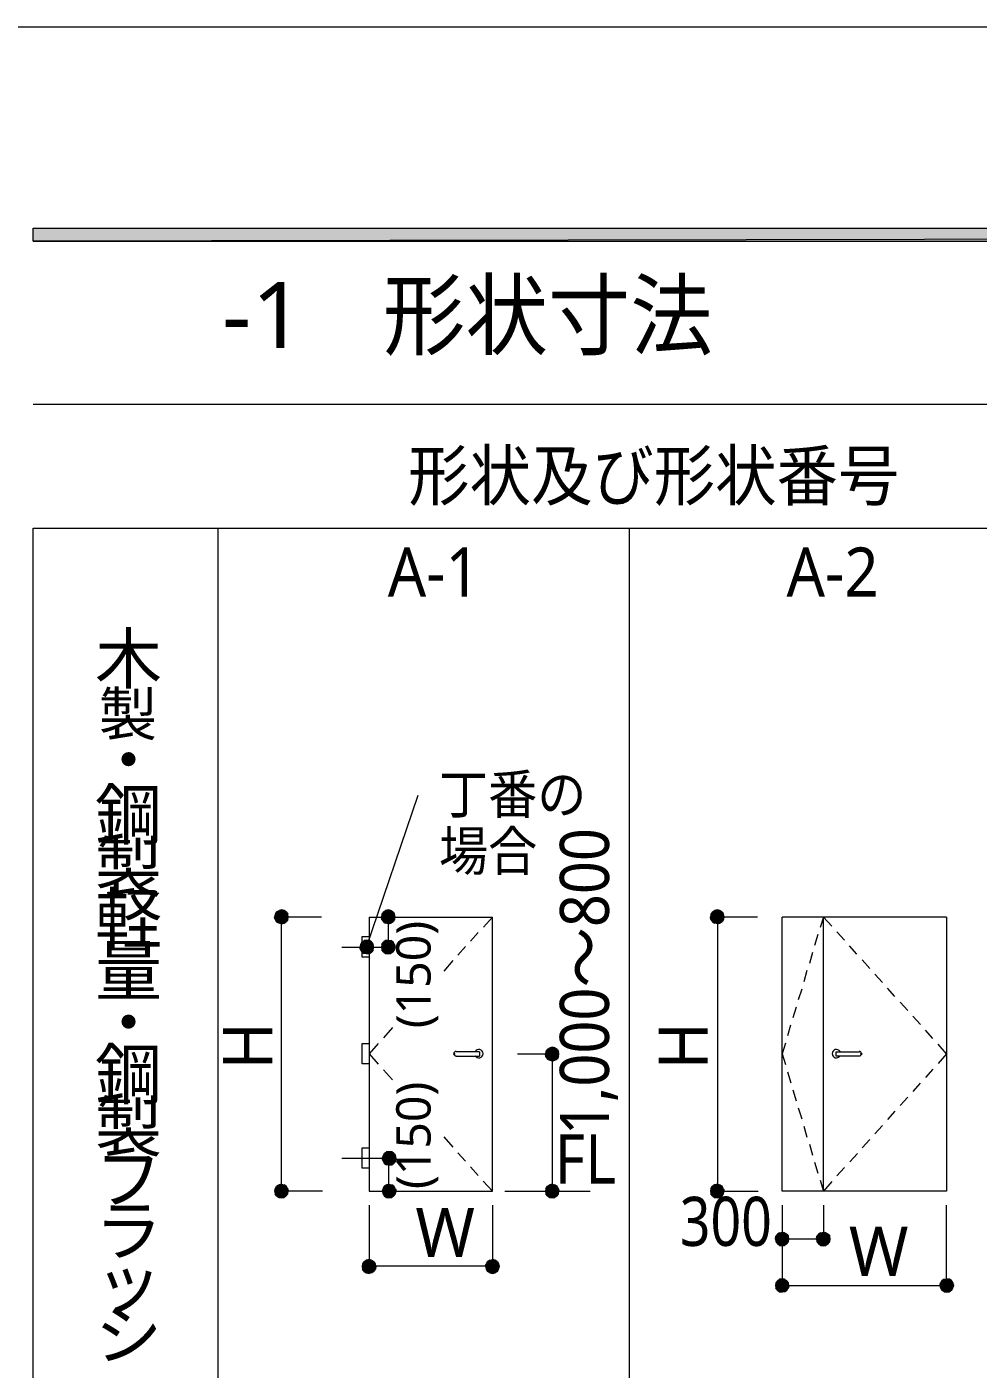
# Model space of a CAD drawing. Header units: millimetres. Extents: x 0 to 420, y 0 to 297.
# Drawn here: x 25.9 to 76.2, y 226 to 297 of the extents above; entities that cross this region are included whole.
import ezdxf
from ezdxf.enums import TextEntityAlignment as Align

# ---------------------------------------------------------------- set-up
doc = ezdxf.new("R2010")
doc.units = ezdxf.units.MM
doc.styles.add('kst32b', font='NotoSansJP-Variable.ttf')

msp = doc.modelspace()

# ---------------------------------------------------------------- hatches: boundary and pattern name
h = msp.add_hatch(color=7)
h.paths.add_polyline_path([(394.166, 285.623), (394.166, 286.321), (26.183, 285.623), (394.166, 285.623)])
h.paths.add_polyline_path([(394.166, 286.321), (26.183, 285.623), (26.183, 286.321), (394.166, 286.321)])
h = msp.add_hatch(color=7)
h.paths.add_polyline_path([(38.989, 250.021), (38.968, 249.872), (39.328, 249.872), (38.989, 250.021)])
h.paths.add_polyline_path([(38.968, 249.872), (39.328, 249.872), (38.989, 249.746), (38.968, 249.872)])
h.paths.add_polyline_path([(39.328, 249.872), (38.989, 249.746), (39.074, 249.618), (39.328, 249.872)])
h = msp.add_hatch(color=7)
h.paths.add_polyline_path([(39.328, 250.254), (39.201, 250.211), (39.328, 249.872), (39.328, 250.254)])
h.paths.add_polyline_path([(39.201, 250.211), (39.328, 249.872), (39.074, 250.148), (39.201, 250.211)])
h.paths.add_polyline_path([(39.328, 249.872), (39.074, 250.148), (38.989, 250.021), (39.328, 249.872)])
for points in [[(39.476, 250.211), (39.328, 250.254), (39.328, 249.872), (39.476, 250.211)], [(45.127, 250.211), (44.979, 250.254), (44.979, 249.872), (45.127, 250.211)], [(62.526, 250.211), (62.399, 250.254), (62.399, 249.872), (62.526, 250.211)], [(43.984, 248.624), (43.836, 248.645), (43.836, 248.285), (43.984, 248.624)], [(44.831, 247.946), (44.979, 247.925), (44.979, 248.285), (44.831, 247.946)], [(53.806, 242.951), (53.657, 242.993), (53.657, 242.633), (53.806, 242.951)], [(48.472, 242.676), (48.45, 242.655), (48.429, 242.633), (48.45, 242.612), (48.472, 242.591), (48.493, 242.612), (48.514, 242.633), (48.493, 242.655), (48.472, 242.676)], [(48.472, 242.676), (48.45, 242.655), (48.429, 242.633), (48.45, 242.612), (48.472, 242.591), (48.493, 242.612), (48.514, 242.633), (48.493, 242.655), (48.472, 242.676)], [(70.019, 242.676), (69.998, 242.655), (69.977, 242.633), (69.998, 242.612), (70.019, 242.591), (70.041, 242.612), (70.062, 242.633), (70.041, 242.655), (70.019, 242.676)], [(70.019, 242.676), (69.998, 242.655), (69.977, 242.633), (69.998, 242.612), (70.019, 242.591), (70.041, 242.612), (70.062, 242.633), (70.041, 242.655), (70.019, 242.676)], [(45.17, 237.448), (45.021, 237.469), (45.021, 237.109), (45.17, 237.448)], [(39.201, 235.035), (39.328, 235.013), (39.328, 235.373), (39.201, 235.035)], [(44.895, 235.035), (45.021, 235.013), (45.021, 235.373), (44.895, 235.035)], [(53.53, 235.035), (53.657, 235.013), (53.657, 235.373), (53.53, 235.035)], [(62.251, 235.035), (62.399, 235.013), (62.399, 235.373), (62.251, 235.035)], [(66.167, 232.706), (66.188, 232.833), (65.828, 232.833), (66.167, 232.706)], [(68.347, 232.706), (68.368, 232.833), (68.009, 232.833), (68.347, 232.706)], [(43.625, 231.521), (43.603, 231.394), (43.963, 231.394), (43.625, 231.521)], [(50.821, 231.246), (50.864, 231.394), (50.504, 231.394), (50.821, 231.246)], [(65.49, 230.526), (65.469, 230.378), (65.828, 230.378), (65.49, 230.526)], [(74.867, 230.251), (74.909, 230.378), (74.528, 230.378), (74.867, 230.251)]]:
    msp.add_hatch(color=7).paths.add_polyline_path(points)
h = msp.add_hatch(color=7)
h.paths.add_polyline_path([(39.687, 249.872), (39.666, 250.021), (39.328, 249.872), (39.687, 249.872)])
h.paths.add_polyline_path([(39.666, 250.021), (39.328, 249.872), (39.582, 250.148), (39.666, 250.021)])
h.paths.add_polyline_path([(39.328, 249.872), (39.582, 250.148), (39.476, 250.211), (39.328, 249.872)])
h = msp.add_hatch(color=7)
h.paths.add_polyline_path([(44.641, 250.021), (44.619, 249.872), (44.979, 249.872), (44.641, 250.021)])
h.paths.add_polyline_path([(44.619, 249.872), (44.979, 249.872), (44.641, 249.746), (44.619, 249.872)])
h.paths.add_polyline_path([(44.979, 249.872), (44.641, 249.746), (44.725, 249.618), (44.979, 249.872)])
h = msp.add_hatch(color=7)
h.paths.add_polyline_path([(44.979, 250.254), (44.831, 250.211), (44.979, 249.872), (44.979, 250.254)])
h.paths.add_polyline_path([(44.831, 250.211), (44.979, 249.872), (44.725, 250.148), (44.831, 250.211)])
h.paths.add_polyline_path([(44.979, 249.872), (44.725, 250.148), (44.641, 250.021), (44.979, 249.872)])
h = msp.add_hatch(color=7)
h.paths.add_polyline_path([(45.339, 249.872), (45.318, 250.021), (44.979, 249.872), (45.339, 249.872)])
h.paths.add_polyline_path([(45.318, 250.021), (44.979, 249.872), (45.233, 250.148), (45.318, 250.021)])
h.paths.add_polyline_path([(44.979, 249.872), (45.233, 250.148), (45.127, 250.211), (44.979, 249.872)])
h = msp.add_hatch(color=7)
h.paths.add_polyline_path([(62.061, 250.021), (62.04, 249.872), (62.399, 249.872), (62.061, 250.021)])
h.paths.add_polyline_path([(62.04, 249.872), (62.399, 249.872), (62.061, 249.746), (62.04, 249.872)])
h.paths.add_polyline_path([(62.399, 249.872), (62.061, 249.746), (62.145, 249.618), (62.399, 249.872)])
h = msp.add_hatch(color=7)
h.paths.add_polyline_path([(62.399, 250.254), (62.251, 250.211), (62.399, 249.872), (62.399, 250.254)])
h.paths.add_polyline_path([(62.251, 250.211), (62.399, 249.872), (62.145, 250.148), (62.251, 250.211)])
h.paths.add_polyline_path([(62.399, 249.872), (62.145, 250.148), (62.061, 250.021), (62.399, 249.872)])
h = msp.add_hatch(color=7)
h.paths.add_polyline_path([(62.759, 249.872), (62.717, 250.021), (62.399, 249.872), (62.759, 249.872)])
h.paths.add_polyline_path([(62.717, 250.021), (62.399, 249.872), (62.653, 250.148), (62.717, 250.021)])
h.paths.add_polyline_path([(62.399, 249.872), (62.653, 250.148), (62.526, 250.211), (62.399, 249.872)])
h = msp.add_hatch(color=7)
h.paths.add_polyline_path([(39.074, 249.618), (39.201, 249.555), (39.328, 249.872), (39.074, 249.618)])
h.paths.add_polyline_path([(39.201, 249.555), (39.328, 249.872), (39.328, 249.513), (39.201, 249.555)])
h.paths.add_polyline_path([(39.328, 249.872), (39.328, 249.513), (39.476, 249.555), (39.328, 249.872)])
h = msp.add_hatch(color=7)
h.paths.add_polyline_path([(39.476, 249.555), (39.582, 249.618), (39.328, 249.872), (39.476, 249.555)])
h.paths.add_polyline_path([(39.582, 249.618), (39.328, 249.872), (39.666, 249.746), (39.582, 249.618)])
h.paths.add_polyline_path([(39.328, 249.872), (39.666, 249.746), (39.687, 249.872), (39.328, 249.872)])
h = msp.add_hatch(color=7)
h.paths.add_polyline_path([(44.725, 249.618), (44.831, 249.555), (44.979, 249.872), (44.725, 249.618)])
h.paths.add_polyline_path([(44.831, 249.555), (44.979, 249.872), (44.979, 249.513), (44.831, 249.555)])
h.paths.add_polyline_path([(44.979, 249.872), (44.979, 249.513), (45.127, 249.555), (44.979, 249.872)])
h = msp.add_hatch(color=7)
h.paths.add_polyline_path([(45.127, 249.555), (45.233, 249.618), (44.979, 249.872), (45.127, 249.555)])
h.paths.add_polyline_path([(45.233, 249.618), (44.979, 249.872), (45.318, 249.746), (45.233, 249.618)])
h.paths.add_polyline_path([(44.979, 249.872), (45.318, 249.746), (45.339, 249.872), (44.979, 249.872)])
h = msp.add_hatch(color=7)
h.paths.add_polyline_path([(62.145, 249.618), (62.251, 249.555), (62.399, 249.872), (62.145, 249.618)])
h.paths.add_polyline_path([(62.251, 249.555), (62.399, 249.872), (62.399, 249.513), (62.251, 249.555)])
h.paths.add_polyline_path([(62.399, 249.872), (62.399, 249.513), (62.526, 249.555), (62.399, 249.872)])
h = msp.add_hatch(color=7)
h.paths.add_polyline_path([(62.526, 249.555), (62.653, 249.618), (62.399, 249.872), (62.526, 249.555)])
h.paths.add_polyline_path([(62.653, 249.618), (62.399, 249.872), (62.717, 249.746), (62.653, 249.618)])
h.paths.add_polyline_path([(62.399, 249.872), (62.717, 249.746), (62.759, 249.872), (62.399, 249.872)])
h = msp.add_hatch(color=7)
h.paths.add_polyline_path([(43.836, 248.645), (43.709, 248.624), (43.836, 248.285), (43.836, 248.645)])
h.paths.add_polyline_path([(43.709, 248.624), (43.836, 248.285), (43.582, 248.539), (43.709, 248.624)])
h.paths.add_polyline_path([(43.836, 248.285), (43.582, 248.539), (43.519, 248.412), (43.836, 248.285)])
h = msp.add_hatch(color=7)
h.paths.add_polyline_path([(44.217, 248.285), (44.175, 248.412), (43.836, 248.285), (44.217, 248.285)])
h.paths.add_polyline_path([(44.175, 248.412), (43.836, 248.285), (44.111, 248.539), (44.175, 248.412)])
h.paths.add_polyline_path([(43.836, 248.285), (44.111, 248.539), (43.984, 248.624), (43.836, 248.285)])
h = msp.add_hatch(color=7)
h.paths.add_polyline_path([(44.831, 248.624), (44.725, 248.539), (44.979, 248.285), (44.831, 248.624)])
h.paths.add_polyline_path([(44.725, 248.539), (44.979, 248.285), (44.641, 248.412), (44.725, 248.539)])
h.paths.add_polyline_path([(44.979, 248.285), (44.641, 248.412), (44.619, 248.285), (44.979, 248.285)])
h = msp.add_hatch(color=7)
h.paths.add_polyline_path([(45.233, 248.539), (45.127, 248.624), (44.979, 248.285), (45.233, 248.539)])
h.paths.add_polyline_path([(45.127, 248.624), (44.979, 248.285), (44.979, 248.645), (45.127, 248.624)])
h.paths.add_polyline_path([(44.979, 248.285), (44.979, 248.645), (44.831, 248.624), (44.979, 248.285)])
h = msp.add_hatch(color=7)
h.paths.add_polyline_path([(43.519, 248.412), (43.476, 248.285), (43.836, 248.285), (43.519, 248.412)])
h.paths.add_polyline_path([(43.476, 248.285), (43.836, 248.285), (43.519, 248.137), (43.476, 248.285)])
h.paths.add_polyline_path([(43.836, 248.285), (43.519, 248.137), (43.582, 248.031), (43.836, 248.285)])
h = msp.add_hatch(color=7)
h.paths.add_polyline_path([(43.582, 248.031), (43.709, 247.946), (43.836, 248.285), (43.582, 248.031)])
h.paths.add_polyline_path([(43.709, 247.946), (43.836, 248.285), (43.836, 247.925), (43.709, 247.946)])
h.paths.add_polyline_path([(43.836, 248.285), (43.836, 247.925), (43.984, 247.946), (43.836, 248.285)])
h = msp.add_hatch(color=7)
h.paths.add_polyline_path([(43.984, 247.946), (44.111, 248.031), (43.836, 248.285), (43.984, 247.946)])
h.paths.add_polyline_path([(44.111, 248.031), (43.836, 248.285), (44.175, 248.137), (44.111, 248.031)])
h.paths.add_polyline_path([(43.836, 248.285), (44.175, 248.137), (44.217, 248.285), (43.836, 248.285)])
h = msp.add_hatch(color=7)
h.paths.add_polyline_path([(44.619, 248.285), (44.641, 248.137), (44.979, 248.285), (44.619, 248.285)])
h.paths.add_polyline_path([(44.641, 248.137), (44.979, 248.285), (44.725, 248.031), (44.641, 248.137)])
h.paths.add_polyline_path([(44.979, 248.285), (44.725, 248.031), (44.831, 247.946), (44.979, 248.285)])
h = msp.add_hatch(color=7)
h.paths.add_polyline_path([(45.318, 248.137), (45.339, 248.285), (44.979, 248.285), (45.318, 248.137)])
h.paths.add_polyline_path([(45.339, 248.285), (44.979, 248.285), (45.318, 248.412), (45.339, 248.285)])
h.paths.add_polyline_path([(44.979, 248.285), (45.318, 248.412), (45.233, 248.539), (44.979, 248.285)])
h = msp.add_hatch(color=7)
h.paths.add_polyline_path([(44.979, 247.925), (45.127, 247.946), (44.979, 248.285), (44.979, 247.925)])
h.paths.add_polyline_path([(45.127, 247.946), (44.979, 248.285), (45.233, 248.031), (45.127, 247.946)])
h.paths.add_polyline_path([(44.979, 248.285), (45.233, 248.031), (45.318, 248.137), (44.979, 248.285)])
h = msp.add_hatch(color=7)
h.paths.add_polyline_path([(53.657, 242.993), (53.53, 242.951), (53.657, 242.633), (53.657, 242.993)])
h.paths.add_polyline_path([(53.53, 242.951), (53.657, 242.633), (53.404, 242.887), (53.53, 242.951)])
h.paths.add_polyline_path([(53.657, 242.633), (53.404, 242.887), (53.319, 242.761), (53.657, 242.633)])
h = msp.add_hatch(color=7)
h.paths.add_polyline_path([(54.017, 242.633), (53.996, 242.761), (53.657, 242.633), (54.017, 242.633)])
h.paths.add_polyline_path([(53.996, 242.761), (53.657, 242.633), (53.912, 242.887), (53.996, 242.761)])
h.paths.add_polyline_path([(53.657, 242.633), (53.912, 242.887), (53.806, 242.951), (53.657, 242.633)])
h = msp.add_hatch(color=7)
h.paths.add_polyline_path([(53.319, 242.761), (53.298, 242.633), (53.657, 242.633), (53.319, 242.761)])
h.paths.add_polyline_path([(53.298, 242.633), (53.657, 242.633), (53.319, 242.485), (53.298, 242.633)])
h.paths.add_polyline_path([(53.657, 242.633), (53.319, 242.485), (53.404, 242.358), (53.657, 242.633)])
h = msp.add_hatch(color=7)
h.paths.add_polyline_path([(53.404, 242.358), (53.53, 242.295), (53.657, 242.633), (53.404, 242.358)])
h.paths.add_polyline_path([(53.53, 242.295), (53.657, 242.633), (53.657, 242.253), (53.53, 242.295)])
h.paths.add_polyline_path([(53.657, 242.633), (53.657, 242.253), (53.806, 242.295), (53.657, 242.633)])
h = msp.add_hatch(color=7)
h.paths.add_polyline_path([(53.806, 242.295), (53.912, 242.358), (53.657, 242.633), (53.806, 242.295)])
h.paths.add_polyline_path([(53.912, 242.358), (53.657, 242.633), (53.996, 242.485), (53.912, 242.358)])
h.paths.add_polyline_path([(53.657, 242.633), (53.996, 242.485), (54.017, 242.633), (53.657, 242.633)])
h = msp.add_hatch(color=7)
h.paths.add_polyline_path([(44.704, 237.257), (44.662, 237.109), (45.021, 237.109), (44.704, 237.257)])
h.paths.add_polyline_path([(44.662, 237.109), (45.021, 237.109), (44.704, 236.961), (44.662, 237.109)])
h.paths.add_polyline_path([(45.021, 237.109), (44.704, 236.961), (44.768, 236.855), (45.021, 237.109)])
h = msp.add_hatch(color=7)
h.paths.add_polyline_path([(45.021, 237.469), (44.895, 237.448), (45.021, 237.109), (45.021, 237.469)])
h.paths.add_polyline_path([(44.895, 237.448), (45.021, 237.109), (44.768, 237.363), (44.895, 237.448)])
h.paths.add_polyline_path([(45.021, 237.109), (44.768, 237.363), (44.704, 237.257), (45.021, 237.109)])
h = msp.add_hatch(color=7)
h.paths.add_polyline_path([(45.403, 237.109), (45.36, 237.257), (45.021, 237.109), (45.403, 237.109)])
h.paths.add_polyline_path([(45.36, 237.257), (45.021, 237.109), (45.275, 237.363), (45.36, 237.257)])
h.paths.add_polyline_path([(45.021, 237.109), (45.275, 237.363), (45.17, 237.448), (45.021, 237.109)])
h = msp.add_hatch(color=7)
h.paths.add_polyline_path([(44.768, 236.855), (44.895, 236.77), (45.021, 237.109), (44.768, 236.855)])
h.paths.add_polyline_path([(44.895, 236.77), (45.021, 237.109), (45.021, 236.749), (44.895, 236.77)])
h.paths.add_polyline_path([(45.021, 237.109), (45.021, 236.749), (45.17, 236.77), (45.021, 237.109)])
h = msp.add_hatch(color=7)
h.paths.add_polyline_path([(45.17, 236.77), (45.275, 236.855), (45.021, 237.109), (45.17, 236.77)])
h.paths.add_polyline_path([(45.275, 236.855), (45.021, 237.109), (45.36, 236.961), (45.275, 236.855)])
h.paths.add_polyline_path([(45.021, 237.109), (45.36, 236.961), (45.403, 237.109), (45.021, 237.109)])
h = msp.add_hatch(color=7)
h.paths.add_polyline_path([(39.201, 235.712), (39.074, 235.627), (39.328, 235.373), (39.201, 235.712)])
h.paths.add_polyline_path([(39.074, 235.627), (39.328, 235.373), (38.989, 235.5), (39.074, 235.627)])
h.paths.add_polyline_path([(39.328, 235.373), (38.989, 235.5), (38.968, 235.373), (39.328, 235.373)])
h = msp.add_hatch(color=7)
h.paths.add_polyline_path([(38.968, 235.373), (38.989, 235.225), (39.328, 235.373), (38.968, 235.373)])
h.paths.add_polyline_path([(38.989, 235.225), (39.328, 235.373), (39.074, 235.119), (38.989, 235.225)])
h.paths.add_polyline_path([(39.328, 235.373), (39.074, 235.119), (39.201, 235.035), (39.328, 235.373)])
h = msp.add_hatch(color=7)
h.paths.add_polyline_path([(39.582, 235.627), (39.476, 235.712), (39.328, 235.373), (39.582, 235.627)])
h.paths.add_polyline_path([(39.476, 235.712), (39.328, 235.373), (39.328, 235.733), (39.476, 235.712)])
h.paths.add_polyline_path([(39.328, 235.373), (39.328, 235.733), (39.201, 235.712), (39.328, 235.373)])
h = msp.add_hatch(color=7)
h.paths.add_polyline_path([(39.666, 235.225), (39.687, 235.373), (39.328, 235.373), (39.666, 235.225)])
h.paths.add_polyline_path([(39.687, 235.373), (39.328, 235.373), (39.666, 235.5), (39.687, 235.373)])
h.paths.add_polyline_path([(39.328, 235.373), (39.666, 235.5), (39.582, 235.627), (39.328, 235.373)])
h = msp.add_hatch(color=7)
h.paths.add_polyline_path([(39.328, 235.013), (39.476, 235.035), (39.328, 235.373), (39.328, 235.013)])
h.paths.add_polyline_path([(39.476, 235.035), (39.328, 235.373), (39.582, 235.119), (39.476, 235.035)])
h.paths.add_polyline_path([(39.328, 235.373), (39.582, 235.119), (39.666, 235.225), (39.328, 235.373)])
h = msp.add_hatch(color=7)
h.paths.add_polyline_path([(44.895, 235.712), (44.768, 235.627), (45.021, 235.373), (44.895, 235.712)])
h.paths.add_polyline_path([(44.768, 235.627), (45.021, 235.373), (44.704, 235.5), (44.768, 235.627)])
h.paths.add_polyline_path([(45.021, 235.373), (44.704, 235.5), (44.662, 235.373), (45.021, 235.373)])
h = msp.add_hatch(color=7)
h.paths.add_polyline_path([(44.662, 235.373), (44.704, 235.225), (45.021, 235.373), (44.662, 235.373)])
h.paths.add_polyline_path([(44.704, 235.225), (45.021, 235.373), (44.768, 235.119), (44.704, 235.225)])
h.paths.add_polyline_path([(45.021, 235.373), (44.768, 235.119), (44.895, 235.035), (45.021, 235.373)])
h = msp.add_hatch(color=7)
h.paths.add_polyline_path([(45.275, 235.627), (45.17, 235.712), (45.021, 235.373), (45.275, 235.627)])
h.paths.add_polyline_path([(45.17, 235.712), (45.021, 235.373), (45.021, 235.733), (45.17, 235.712)])
h.paths.add_polyline_path([(45.021, 235.373), (45.021, 235.733), (44.895, 235.712), (45.021, 235.373)])
h = msp.add_hatch(color=7)
h.paths.add_polyline_path([(45.36, 235.225), (45.403, 235.373), (45.021, 235.373), (45.36, 235.225)])
h.paths.add_polyline_path([(45.403, 235.373), (45.021, 235.373), (45.36, 235.5), (45.403, 235.373)])
h.paths.add_polyline_path([(45.021, 235.373), (45.36, 235.5), (45.275, 235.627), (45.021, 235.373)])
h = msp.add_hatch(color=7)
h.paths.add_polyline_path([(45.021, 235.013), (45.17, 235.035), (45.021, 235.373), (45.021, 235.013)])
h.paths.add_polyline_path([(45.17, 235.035), (45.021, 235.373), (45.275, 235.119), (45.17, 235.035)])
h.paths.add_polyline_path([(45.021, 235.373), (45.275, 235.119), (45.36, 235.225), (45.021, 235.373)])
h = msp.add_hatch(color=7)
h.paths.add_polyline_path([(53.53, 235.712), (53.404, 235.627), (53.657, 235.373), (53.53, 235.712)])
h.paths.add_polyline_path([(53.404, 235.627), (53.657, 235.373), (53.319, 235.5), (53.404, 235.627)])
h.paths.add_polyline_path([(53.657, 235.373), (53.319, 235.5), (53.298, 235.373), (53.657, 235.373)])
h = msp.add_hatch(color=7)
h.paths.add_polyline_path([(53.298, 235.373), (53.319, 235.225), (53.657, 235.373), (53.298, 235.373)])
h.paths.add_polyline_path([(53.319, 235.225), (53.657, 235.373), (53.404, 235.119), (53.319, 235.225)])
h.paths.add_polyline_path([(53.657, 235.373), (53.404, 235.119), (53.53, 235.035), (53.657, 235.373)])
h = msp.add_hatch(color=7)
h.paths.add_polyline_path([(53.912, 235.627), (53.806, 235.712), (53.657, 235.373), (53.912, 235.627)])
h.paths.add_polyline_path([(53.806, 235.712), (53.657, 235.373), (53.657, 235.733), (53.806, 235.712)])
h.paths.add_polyline_path([(53.657, 235.373), (53.657, 235.733), (53.53, 235.712), (53.657, 235.373)])
h = msp.add_hatch(color=7)
h.paths.add_polyline_path([(53.996, 235.225), (54.017, 235.373), (53.657, 235.373), (53.996, 235.225)])
h.paths.add_polyline_path([(54.017, 235.373), (53.657, 235.373), (53.996, 235.5), (54.017, 235.373)])
h.paths.add_polyline_path([(53.657, 235.373), (53.996, 235.5), (53.912, 235.627), (53.657, 235.373)])
h = msp.add_hatch(color=7)
h.paths.add_polyline_path([(53.657, 235.013), (53.806, 235.035), (53.657, 235.373), (53.657, 235.013)])
h.paths.add_polyline_path([(53.806, 235.035), (53.657, 235.373), (53.912, 235.119), (53.806, 235.035)])
h.paths.add_polyline_path([(53.657, 235.373), (53.912, 235.119), (53.996, 235.225), (53.657, 235.373)])
h = msp.add_hatch(color=7)
h.paths.add_polyline_path([(62.251, 235.712), (62.145, 235.627), (62.399, 235.373), (62.251, 235.712)])
h.paths.add_polyline_path([(62.145, 235.627), (62.399, 235.373), (62.061, 235.5), (62.145, 235.627)])
h.paths.add_polyline_path([(62.399, 235.373), (62.061, 235.5), (62.04, 235.373), (62.399, 235.373)])
h = msp.add_hatch(color=7)
h.paths.add_polyline_path([(62.04, 235.373), (62.061, 235.225), (62.399, 235.373), (62.04, 235.373)])
h.paths.add_polyline_path([(62.061, 235.225), (62.399, 235.373), (62.145, 235.119), (62.061, 235.225)])
h.paths.add_polyline_path([(62.399, 235.373), (62.145, 235.119), (62.251, 235.035), (62.399, 235.373)])
h = msp.add_hatch(color=7)
h.paths.add_polyline_path([(62.653, 235.627), (62.526, 235.712), (62.399, 235.373), (62.653, 235.627)])
h.paths.add_polyline_path([(62.526, 235.712), (62.399, 235.373), (62.399, 235.733), (62.526, 235.712)])
h.paths.add_polyline_path([(62.399, 235.373), (62.399, 235.733), (62.251, 235.712), (62.399, 235.373)])
h = msp.add_hatch(color=7)
h.paths.add_polyline_path([(62.717, 235.225), (62.759, 235.373), (62.399, 235.373), (62.717, 235.225)])
h.paths.add_polyline_path([(62.759, 235.373), (62.399, 235.373), (62.717, 235.5), (62.759, 235.373)])
h.paths.add_polyline_path([(62.399, 235.373), (62.717, 235.5), (62.653, 235.627), (62.399, 235.373)])
h = msp.add_hatch(color=7)
h.paths.add_polyline_path([(62.399, 235.013), (62.526, 235.035), (62.399, 235.373), (62.399, 235.013)])
h.paths.add_polyline_path([(62.526, 235.035), (62.399, 235.373), (62.653, 235.119), (62.526, 235.035)])
h.paths.add_polyline_path([(62.399, 235.373), (62.653, 235.119), (62.717, 235.225), (62.399, 235.373)])
h = msp.add_hatch(color=7)
h.paths.add_polyline_path([(65.574, 233.087), (65.49, 232.981), (65.828, 232.833), (65.574, 233.087)])
h.paths.add_polyline_path([(65.49, 232.981), (65.828, 232.833), (65.469, 232.833), (65.49, 232.981)])
h.paths.add_polyline_path([(65.828, 232.833), (65.469, 232.833), (65.49, 232.706), (65.828, 232.833)])
h = msp.add_hatch(color=7)
h.paths.add_polyline_path([(65.955, 233.172), (65.828, 233.193), (65.828, 232.833), (65.955, 233.172)])
h.paths.add_polyline_path([(65.828, 233.193), (65.828, 232.833), (65.68, 233.172), (65.828, 233.193)])
h.paths.add_polyline_path([(65.828, 232.833), (65.68, 233.172), (65.574, 233.087), (65.828, 232.833)])
h = msp.add_hatch(color=7)
h.paths.add_polyline_path([(66.188, 232.833), (66.167, 232.981), (65.828, 232.833), (66.188, 232.833)])
h.paths.add_polyline_path([(66.167, 232.981), (65.828, 232.833), (66.082, 233.087), (66.167, 232.981)])
h.paths.add_polyline_path([(65.828, 232.833), (66.082, 233.087), (65.955, 233.172), (65.828, 232.833)])
h = msp.add_hatch(color=7)
h.paths.add_polyline_path([(67.754, 233.087), (67.67, 232.981), (68.009, 232.833), (67.754, 233.087)])
h.paths.add_polyline_path([(67.67, 232.981), (68.009, 232.833), (67.649, 232.833), (67.67, 232.981)])
h.paths.add_polyline_path([(68.009, 232.833), (67.649, 232.833), (67.67, 232.706), (68.009, 232.833)])
h = msp.add_hatch(color=7)
h.paths.add_polyline_path([(68.136, 233.172), (68.009, 233.193), (68.009, 232.833), (68.136, 233.172)])
h.paths.add_polyline_path([(68.009, 233.193), (68.009, 232.833), (67.86, 233.172), (68.009, 233.193)])
h.paths.add_polyline_path([(68.009, 232.833), (67.86, 233.172), (67.754, 233.087), (68.009, 232.833)])
h = msp.add_hatch(color=7)
h.paths.add_polyline_path([(68.368, 232.833), (68.347, 232.981), (68.009, 232.833), (68.368, 232.833)])
h.paths.add_polyline_path([(68.347, 232.981), (68.009, 232.833), (68.262, 233.087), (68.347, 232.981)])
h.paths.add_polyline_path([(68.009, 232.833), (68.262, 233.087), (68.136, 233.172), (68.009, 232.833)])
h = msp.add_hatch(color=7)
h.paths.add_polyline_path([(65.49, 232.706), (65.574, 232.579), (65.828, 232.833), (65.49, 232.706)])
h.paths.add_polyline_path([(65.574, 232.579), (65.828, 232.833), (65.68, 232.495), (65.574, 232.579)])
h.paths.add_polyline_path([(65.828, 232.833), (65.68, 232.495), (65.828, 232.473), (65.828, 232.833)])
h = msp.add_hatch(color=7)
h.paths.add_polyline_path([(65.828, 232.473), (65.955, 232.495), (65.828, 232.833), (65.828, 232.473)])
h.paths.add_polyline_path([(65.955, 232.495), (65.828, 232.833), (66.082, 232.579), (65.955, 232.495)])
h.paths.add_polyline_path([(65.828, 232.833), (66.082, 232.579), (66.167, 232.706), (65.828, 232.833)])
h = msp.add_hatch(color=7)
h.paths.add_polyline_path([(67.67, 232.706), (67.754, 232.579), (68.009, 232.833), (67.67, 232.706)])
h.paths.add_polyline_path([(67.754, 232.579), (68.009, 232.833), (67.86, 232.495), (67.754, 232.579)])
h.paths.add_polyline_path([(68.009, 232.833), (67.86, 232.495), (68.009, 232.473), (68.009, 232.833)])
h = msp.add_hatch(color=7)
h.paths.add_polyline_path([(68.009, 232.473), (68.136, 232.495), (68.009, 232.833), (68.009, 232.473)])
h.paths.add_polyline_path([(68.136, 232.495), (68.009, 232.833), (68.262, 232.579), (68.136, 232.495)])
h.paths.add_polyline_path([(68.009, 232.833), (68.262, 232.579), (68.347, 232.706), (68.009, 232.833)])
h = msp.add_hatch(color=7)
h.paths.add_polyline_path([(43.963, 231.754), (43.815, 231.712), (43.963, 231.394), (43.963, 231.754)])
h.paths.add_polyline_path([(43.815, 231.712), (43.963, 231.394), (43.709, 231.648), (43.815, 231.712)])
h.paths.add_polyline_path([(43.963, 231.394), (43.709, 231.648), (43.625, 231.521), (43.963, 231.394)])
h = msp.add_hatch(color=7)
h.paths.add_polyline_path([(44.302, 231.521), (44.217, 231.648), (43.963, 231.394), (44.302, 231.521)])
h.paths.add_polyline_path([(44.217, 231.648), (43.963, 231.394), (44.09, 231.712), (44.217, 231.648)])
h.paths.add_polyline_path([(43.963, 231.394), (44.09, 231.712), (43.963, 231.754), (43.963, 231.394)])
h = msp.add_hatch(color=7)
h.paths.add_polyline_path([(44.217, 231.119), (44.302, 231.246), (43.963, 231.394), (44.217, 231.119)])
h.paths.add_polyline_path([(44.302, 231.246), (43.963, 231.394), (44.323, 231.394), (44.302, 231.246)])
h.paths.add_polyline_path([(43.963, 231.394), (44.323, 231.394), (44.302, 231.521), (43.963, 231.394)])
h = msp.add_hatch(color=7)
h.paths.add_polyline_path([(50.229, 231.648), (50.165, 231.521), (50.504, 231.394), (50.229, 231.648)])
h.paths.add_polyline_path([(50.165, 231.521), (50.504, 231.394), (50.123, 231.394), (50.165, 231.521)])
h.paths.add_polyline_path([(50.504, 231.394), (50.123, 231.394), (50.165, 231.246), (50.504, 231.394)])
h = msp.add_hatch(color=7)
h.paths.add_polyline_path([(50.631, 231.712), (50.504, 231.754), (50.504, 231.394), (50.631, 231.712)])
h.paths.add_polyline_path([(50.504, 231.754), (50.504, 231.394), (50.355, 231.712), (50.504, 231.754)])
h.paths.add_polyline_path([(50.504, 231.394), (50.355, 231.712), (50.229, 231.648), (50.504, 231.394)])
h = msp.add_hatch(color=7)
h.paths.add_polyline_path([(50.864, 231.394), (50.821, 231.521), (50.504, 231.394), (50.864, 231.394)])
h.paths.add_polyline_path([(50.821, 231.521), (50.504, 231.394), (50.758, 231.648), (50.821, 231.521)])
h.paths.add_polyline_path([(50.504, 231.394), (50.758, 231.648), (50.631, 231.712), (50.504, 231.394)])
h = msp.add_hatch(color=7)
h.paths.add_polyline_path([(43.603, 231.394), (43.625, 231.246), (43.963, 231.394), (43.603, 231.394)])
h.paths.add_polyline_path([(43.625, 231.246), (43.963, 231.394), (43.709, 231.119), (43.625, 231.246)])
h.paths.add_polyline_path([(43.963, 231.394), (43.709, 231.119), (43.815, 231.055), (43.963, 231.394)])
h = msp.add_hatch(color=7)
h.paths.add_polyline_path([(43.815, 231.055), (43.963, 231.013), (43.963, 231.394), (43.815, 231.055)])
h.paths.add_polyline_path([(43.963, 231.013), (43.963, 231.394), (44.09, 231.055), (43.963, 231.013)])
h.paths.add_polyline_path([(43.963, 231.394), (44.09, 231.055), (44.217, 231.119), (43.963, 231.394)])
h = msp.add_hatch(color=7)
h.paths.add_polyline_path([(50.165, 231.246), (50.229, 231.119), (50.504, 231.394), (50.165, 231.246)])
h.paths.add_polyline_path([(50.229, 231.119), (50.504, 231.394), (50.355, 231.055), (50.229, 231.119)])
h.paths.add_polyline_path([(50.504, 231.394), (50.355, 231.055), (50.504, 231.013), (50.504, 231.394)])
h = msp.add_hatch(color=7)
h.paths.add_polyline_path([(50.504, 231.013), (50.631, 231.055), (50.504, 231.394), (50.504, 231.013)])
h.paths.add_polyline_path([(50.631, 231.055), (50.504, 231.394), (50.758, 231.119), (50.631, 231.055)])
h.paths.add_polyline_path([(50.504, 231.394), (50.758, 231.119), (50.821, 231.246), (50.504, 231.394)])
h = msp.add_hatch(color=7)
h.paths.add_polyline_path([(65.469, 230.378), (65.49, 230.251), (65.828, 230.378), (65.469, 230.378)])
h.paths.add_polyline_path([(65.49, 230.251), (65.828, 230.378), (65.574, 230.124), (65.49, 230.251)])
h.paths.add_polyline_path([(65.828, 230.378), (65.574, 230.124), (65.68, 230.039), (65.828, 230.378)])
h = msp.add_hatch(color=7)
h.paths.add_polyline_path([(65.828, 230.738), (65.68, 230.717), (65.828, 230.378), (65.828, 230.738)])
h.paths.add_polyline_path([(65.68, 230.717), (65.828, 230.378), (65.574, 230.632), (65.68, 230.717)])
h.paths.add_polyline_path([(65.828, 230.378), (65.574, 230.632), (65.49, 230.526), (65.828, 230.378)])
h = msp.add_hatch(color=7)
h.paths.add_polyline_path([(65.68, 230.039), (65.828, 230.018), (65.828, 230.378), (65.68, 230.039)])
h.paths.add_polyline_path([(65.828, 230.018), (65.828, 230.378), (65.955, 230.039), (65.828, 230.018)])
h.paths.add_polyline_path([(65.828, 230.378), (65.955, 230.039), (66.082, 230.124), (65.828, 230.378)])
h = msp.add_hatch(color=7)
h.paths.add_polyline_path([(66.167, 230.526), (66.082, 230.632), (65.828, 230.378), (66.167, 230.526)])
h.paths.add_polyline_path([(66.082, 230.632), (65.828, 230.378), (65.955, 230.717), (66.082, 230.632)])
h.paths.add_polyline_path([(65.828, 230.378), (65.955, 230.717), (65.828, 230.738), (65.828, 230.378)])
h = msp.add_hatch(color=7)
h.paths.add_polyline_path([(66.082, 230.124), (66.167, 230.251), (65.828, 230.378), (66.082, 230.124)])
h.paths.add_polyline_path([(66.167, 230.251), (65.828, 230.378), (66.188, 230.378), (66.167, 230.251)])
h.paths.add_polyline_path([(65.828, 230.378), (66.188, 230.378), (66.167, 230.526), (65.828, 230.378)])
h = msp.add_hatch(color=7)
h.paths.add_polyline_path([(74.274, 230.632), (74.21, 230.526), (74.528, 230.378), (74.274, 230.632)])
h.paths.add_polyline_path([(74.21, 230.526), (74.528, 230.378), (74.168, 230.378), (74.21, 230.526)])
h.paths.add_polyline_path([(74.528, 230.378), (74.168, 230.378), (74.21, 230.251), (74.528, 230.378)])
h = msp.add_hatch(color=7)
h.paths.add_polyline_path([(74.21, 230.251), (74.274, 230.124), (74.528, 230.378), (74.21, 230.251)])
h.paths.add_polyline_path([(74.274, 230.124), (74.528, 230.378), (74.401, 230.039), (74.274, 230.124)])
h.paths.add_polyline_path([(74.528, 230.378), (74.401, 230.039), (74.528, 230.018), (74.528, 230.378)])
h = msp.add_hatch(color=7)
h.paths.add_polyline_path([(74.676, 230.717), (74.528, 230.738), (74.528, 230.378), (74.676, 230.717)])
h.paths.add_polyline_path([(74.528, 230.738), (74.528, 230.378), (74.401, 230.717), (74.528, 230.738)])
h.paths.add_polyline_path([(74.528, 230.378), (74.401, 230.717), (74.274, 230.632), (74.528, 230.378)])
h = msp.add_hatch(color=7)
h.paths.add_polyline_path([(74.909, 230.378), (74.867, 230.526), (74.528, 230.378), (74.909, 230.378)])
h.paths.add_polyline_path([(74.867, 230.526), (74.528, 230.378), (74.803, 230.632), (74.867, 230.526)])
h.paths.add_polyline_path([(74.528, 230.378), (74.803, 230.632), (74.676, 230.717), (74.528, 230.378)])
h = msp.add_hatch(color=7)
h.paths.add_polyline_path([(74.528, 230.018), (74.676, 230.039), (74.528, 230.378), (74.528, 230.018)])
h.paths.add_polyline_path([(74.676, 230.039), (74.528, 230.378), (74.803, 230.124), (74.676, 230.039)])
h.paths.add_polyline_path([(74.528, 230.378), (74.803, 230.124), (74.867, 230.251), (74.528, 230.378)])

# ---------------------------------------------------------------- linework, layer by layer
at = {"lineweight": 13}
msp.add_lwpolyline([(0.191, 0), (0.191, 296.968), (420.158, 296.968), (420.158, 0)], close=True, dxfattribs=at)
at = {"lineweight": 0}
for points in [[(394.166, 285.623), (394.166, 286.321), (26.183, 285.623)], [(394.166, 286.321), (26.183, 285.623), (26.183, 286.321)], [(38.989, 250.021), (38.968, 249.872), (39.328, 249.872)], [(39.328, 249.872), (39.074, 250.148), (38.989, 250.021)], [(39.201, 250.211), (39.328, 249.872), (39.074, 250.148)], [(39.328, 250.254), (39.201, 250.211), (39.328, 249.872)], [(39.476, 250.211), (39.328, 250.254), (39.328, 249.872)], [(39.328, 249.872), (39.582, 250.148), (39.476, 250.211)], [(39.666, 250.021), (39.328, 249.872), (39.582, 250.148)], [(39.687, 249.872), (39.666, 250.021), (39.328, 249.872)], [(44.641, 250.021), (44.619, 249.872), (44.979, 249.872)], [(44.979, 249.872), (44.725, 250.148), (44.641, 250.021)], [(44.831, 250.211), (44.979, 249.872), (44.725, 250.148)], [(44.979, 250.254), (44.831, 250.211), (44.979, 249.872)], [(45.127, 250.211), (44.979, 250.254), (44.979, 249.872)], [(44.979, 249.872), (45.233, 250.148), (45.127, 250.211)], [(45.318, 250.021), (44.979, 249.872), (45.233, 250.148)], [(45.339, 249.872), (45.318, 250.021), (44.979, 249.872)], [(62.061, 250.021), (62.04, 249.872), (62.399, 249.872)], [(62.399, 249.872), (62.145, 250.148), (62.061, 250.021)], [(62.251, 250.211), (62.399, 249.872), (62.145, 250.148)], [(62.399, 250.254), (62.251, 250.211), (62.399, 249.872)], [(62.526, 250.211), (62.399, 250.254), (62.399, 249.872)], [(62.399, 249.872), (62.653, 250.148), (62.526, 250.211)], [(62.717, 250.021), (62.399, 249.872), (62.653, 250.148)], [(62.759, 249.872), (62.717, 250.021), (62.399, 249.872)], [(38.968, 249.872), (39.328, 249.872), (38.989, 249.746)], [(39.328, 249.872), (38.989, 249.746), (39.074, 249.618)], [(39.074, 249.618), (39.201, 249.555), (39.328, 249.872)], [(39.201, 249.555), (39.328, 249.872), (39.328, 249.513)], [(39.328, 249.872), (39.328, 249.513), (39.476, 249.555)], [(39.476, 249.555), (39.582, 249.618), (39.328, 249.872)], [(39.582, 249.618), (39.328, 249.872), (39.666, 249.746)], [(39.328, 249.872), (39.666, 249.746), (39.687, 249.872)], [(44.619, 249.872), (44.979, 249.872), (44.641, 249.746)], [(44.979, 249.872), (44.641, 249.746), (44.725, 249.618)], [(44.725, 249.618), (44.831, 249.555), (44.979, 249.872)], [(44.831, 249.555), (44.979, 249.872), (44.979, 249.513)], [(44.979, 249.872), (44.979, 249.513), (45.127, 249.555)], [(45.127, 249.555), (45.233, 249.618), (44.979, 249.872)], [(45.233, 249.618), (44.979, 249.872), (45.318, 249.746)], [(44.979, 249.872), (45.318, 249.746), (45.339, 249.872)], [(62.04, 249.872), (62.399, 249.872), (62.061, 249.746)], [(62.399, 249.872), (62.061, 249.746), (62.145, 249.618)], [(62.145, 249.618), (62.251, 249.555), (62.399, 249.872)], [(62.251, 249.555), (62.399, 249.872), (62.399, 249.513)], [(62.399, 249.872), (62.399, 249.513), (62.526, 249.555)], [(62.526, 249.555), (62.653, 249.618), (62.399, 249.872)], [(62.653, 249.618), (62.399, 249.872), (62.717, 249.746)], [(62.399, 249.872), (62.717, 249.746), (62.759, 249.872)], [(43.709, 248.624), (43.836, 248.285), (43.582, 248.539)], [(43.836, 248.645), (43.709, 248.624), (43.836, 248.285)], [(43.984, 248.624), (43.836, 248.645), (43.836, 248.285)], [(43.836, 248.285), (44.111, 248.539), (43.984, 248.624)], [(44.831, 248.624), (44.725, 248.539), (44.979, 248.285)], [(44.979, 248.285), (44.979, 248.645), (44.831, 248.624)], [(45.127, 248.624), (44.979, 248.285), (44.979, 248.645)], [(45.233, 248.539), (45.127, 248.624), (44.979, 248.285)], [(43.519, 248.412), (43.476, 248.285), (43.836, 248.285)], [(43.476, 248.285), (43.836, 248.285), (43.519, 248.137)], [(43.836, 248.285), (43.582, 248.539), (43.519, 248.412)], [(43.836, 248.285), (43.519, 248.137), (43.582, 248.031)], [(43.582, 248.031), (43.709, 247.946), (43.836, 248.285)], [(43.709, 247.946), (43.836, 248.285), (43.836, 247.925)], [(44.175, 248.412), (43.836, 248.285), (44.111, 248.539)], [(44.217, 248.285), (44.175, 248.412), (43.836, 248.285)], [(43.836, 248.285), (43.836, 247.925), (43.984, 247.946)], [(43.984, 247.946), (44.111, 248.031), (43.836, 248.285)], [(44.111, 248.031), (43.836, 248.285), (44.175, 248.137)], [(43.836, 248.285), (44.175, 248.137), (44.217, 248.285)], [(44.979, 248.285), (44.641, 248.412), (44.619, 248.285)], [(44.619, 248.285), (44.641, 248.137), (44.979, 248.285)], [(44.725, 248.539), (44.979, 248.285), (44.641, 248.412)], [(44.641, 248.137), (44.979, 248.285), (44.725, 248.031)], [(44.979, 248.285), (44.725, 248.031), (44.831, 247.946)], [(44.831, 247.946), (44.979, 247.925), (44.979, 248.285)], [(44.979, 248.285), (45.318, 248.412), (45.233, 248.539)], [(45.339, 248.285), (44.979, 248.285), (45.318, 248.412)], [(44.979, 247.925), (45.127, 247.946), (44.979, 248.285)], [(45.127, 247.946), (44.979, 248.285), (45.233, 248.031)], [(44.979, 248.285), (45.233, 248.031), (45.318, 248.137)], [(45.318, 248.137), (45.339, 248.285), (44.979, 248.285)], [(53.657, 242.633), (53.404, 242.887), (53.319, 242.761)], [(53.53, 242.951), (53.657, 242.633), (53.404, 242.887)], [(53.657, 242.993), (53.53, 242.951), (53.657, 242.633)], [(53.806, 242.951), (53.657, 242.993), (53.657, 242.633)], [(53.657, 242.633), (53.912, 242.887), (53.806, 242.951)], [(53.996, 242.761), (53.657, 242.633), (53.912, 242.887)], [(48.472, 242.676), (48.45, 242.655), (48.429, 242.633), (48.45, 242.612), (48.472, 242.591), (48.493, 242.612), (48.514, 242.633), (48.493, 242.655)], [(48.472, 242.676), (48.45, 242.655), (48.429, 242.633), (48.45, 242.612), (48.472, 242.591), (48.493, 242.612), (48.514, 242.633), (48.493, 242.655)], [(53.319, 242.761), (53.298, 242.633), (53.657, 242.633)], [(53.298, 242.633), (53.657, 242.633), (53.319, 242.485)], [(53.657, 242.633), (53.319, 242.485), (53.404, 242.358)], [(53.404, 242.358), (53.53, 242.295), (53.657, 242.633)], [(53.53, 242.295), (53.657, 242.633), (53.657, 242.253)], [(54.017, 242.633), (53.996, 242.761), (53.657, 242.633)], [(53.657, 242.633), (53.657, 242.253), (53.806, 242.295)], [(53.806, 242.295), (53.912, 242.358), (53.657, 242.633)], [(53.912, 242.358), (53.657, 242.633), (53.996, 242.485)], [(53.657, 242.633), (53.996, 242.485), (54.017, 242.633)], [(70.019, 242.676), (69.998, 242.655), (69.977, 242.633), (69.998, 242.612), (70.019, 242.591), (70.041, 242.612), (70.062, 242.633), (70.041, 242.655)], [(70.019, 242.676), (69.998, 242.655), (69.977, 242.633), (69.998, 242.612), (70.019, 242.591), (70.041, 242.612), (70.062, 242.633), (70.041, 242.655)], [(44.704, 237.257), (44.662, 237.109), (45.021, 237.109)], [(45.021, 237.109), (44.768, 237.363), (44.704, 237.257)], [(44.895, 237.448), (45.021, 237.109), (44.768, 237.363)], [(45.021, 237.469), (44.895, 237.448), (45.021, 237.109)], [(45.17, 237.448), (45.021, 237.469), (45.021, 237.109)], [(45.021, 237.109), (45.275, 237.363), (45.17, 237.448)], [(45.36, 237.257), (45.021, 237.109), (45.275, 237.363)], [(45.403, 237.109), (45.36, 237.257), (45.021, 237.109)], [(44.662, 237.109), (45.021, 237.109), (44.704, 236.961)], [(45.021, 237.109), (44.704, 236.961), (44.768, 236.855)], [(44.768, 236.855), (44.895, 236.77), (45.021, 237.109)], [(44.895, 236.77), (45.021, 237.109), (45.021, 236.749)], [(45.021, 237.109), (45.021, 236.749), (45.17, 236.77)], [(45.17, 236.77), (45.275, 236.855), (45.021, 237.109)], [(45.275, 236.855), (45.021, 237.109), (45.36, 236.961)], [(45.021, 237.109), (45.36, 236.961), (45.403, 237.109)], [(39.328, 235.373), (38.989, 235.5), (38.968, 235.373)], [(38.968, 235.373), (38.989, 235.225), (39.328, 235.373)], [(39.074, 235.627), (39.328, 235.373), (38.989, 235.5)], [(38.989, 235.225), (39.328, 235.373), (39.074, 235.119)], [(39.201, 235.712), (39.074, 235.627), (39.328, 235.373)], [(39.328, 235.373), (39.074, 235.119), (39.201, 235.035)], [(39.328, 235.373), (39.328, 235.733), (39.201, 235.712)], [(39.201, 235.035), (39.328, 235.013), (39.328, 235.373)], [(39.476, 235.712), (39.328, 235.373), (39.328, 235.733)], [(39.582, 235.627), (39.476, 235.712), (39.328, 235.373)], [(39.328, 235.373), (39.666, 235.5), (39.582, 235.627)], [(39.687, 235.373), (39.328, 235.373), (39.666, 235.5)], [(39.328, 235.013), (39.476, 235.035), (39.328, 235.373)], [(39.476, 235.035), (39.328, 235.373), (39.582, 235.119)], [(39.328, 235.373), (39.582, 235.119), (39.666, 235.225)], [(39.666, 235.225), (39.687, 235.373), (39.328, 235.373)], [(45.021, 235.373), (44.704, 235.5), (44.662, 235.373)], [(44.662, 235.373), (44.704, 235.225), (45.021, 235.373)], [(44.768, 235.627), (45.021, 235.373), (44.704, 235.5)], [(44.704, 235.225), (45.021, 235.373), (44.768, 235.119)], [(44.895, 235.712), (44.768, 235.627), (45.021, 235.373)], [(45.021, 235.373), (44.768, 235.119), (44.895, 235.035)], [(45.021, 235.373), (45.021, 235.733), (44.895, 235.712)], [(44.895, 235.035), (45.021, 235.013), (45.021, 235.373)], [(45.17, 235.712), (45.021, 235.373), (45.021, 235.733)], [(45.275, 235.627), (45.17, 235.712), (45.021, 235.373)], [(45.021, 235.373), (45.36, 235.5), (45.275, 235.627)], [(45.403, 235.373), (45.021, 235.373), (45.36, 235.5)], [(45.021, 235.013), (45.17, 235.035), (45.021, 235.373)], [(45.17, 235.035), (45.021, 235.373), (45.275, 235.119)], [(45.021, 235.373), (45.275, 235.119), (45.36, 235.225)], [(45.36, 235.225), (45.403, 235.373), (45.021, 235.373)], [(53.657, 235.373), (53.319, 235.5), (53.298, 235.373)], [(53.298, 235.373), (53.319, 235.225), (53.657, 235.373)], [(53.404, 235.627), (53.657, 235.373), (53.319, 235.5)], [(53.319, 235.225), (53.657, 235.373), (53.404, 235.119)], [(53.53, 235.712), (53.404, 235.627), (53.657, 235.373)], [(53.657, 235.373), (53.404, 235.119), (53.53, 235.035)], [(53.657, 235.373), (53.657, 235.733), (53.53, 235.712)], [(53.53, 235.035), (53.657, 235.013), (53.657, 235.373)], [(53.806, 235.712), (53.657, 235.373), (53.657, 235.733)], [(53.912, 235.627), (53.806, 235.712), (53.657, 235.373)], [(53.657, 235.373), (53.996, 235.5), (53.912, 235.627)], [(54.017, 235.373), (53.657, 235.373), (53.996, 235.5)], [(53.657, 235.013), (53.806, 235.035), (53.657, 235.373)], [(53.806, 235.035), (53.657, 235.373), (53.912, 235.119)], [(53.657, 235.373), (53.912, 235.119), (53.996, 235.225)], [(53.996, 235.225), (54.017, 235.373), (53.657, 235.373)], [(62.399, 235.373), (62.061, 235.5), (62.04, 235.373)], [(62.04, 235.373), (62.061, 235.225), (62.399, 235.373)], [(62.145, 235.627), (62.399, 235.373), (62.061, 235.5)], [(62.061, 235.225), (62.399, 235.373), (62.145, 235.119)], [(62.251, 235.712), (62.145, 235.627), (62.399, 235.373)], [(62.399, 235.373), (62.145, 235.119), (62.251, 235.035)], [(62.399, 235.373), (62.399, 235.733), (62.251, 235.712)], [(62.251, 235.035), (62.399, 235.013), (62.399, 235.373)], [(62.526, 235.712), (62.399, 235.373), (62.399, 235.733)], [(62.653, 235.627), (62.526, 235.712), (62.399, 235.373)], [(62.399, 235.373), (62.717, 235.5), (62.653, 235.627)], [(62.759, 235.373), (62.399, 235.373), (62.717, 235.5)], [(62.399, 235.013), (62.526, 235.035), (62.399, 235.373)], [(62.526, 235.035), (62.399, 235.373), (62.653, 235.119)], [(62.399, 235.373), (62.653, 235.119), (62.717, 235.225)], [(62.717, 235.225), (62.759, 235.373), (62.399, 235.373)], [(65.49, 232.981), (65.828, 232.833), (65.469, 232.833)], [(65.574, 233.087), (65.49, 232.981), (65.828, 232.833)], [(65.828, 232.833), (65.68, 233.172), (65.574, 233.087)], [(65.828, 233.193), (65.828, 232.833), (65.68, 233.172)], [(65.955, 233.172), (65.828, 233.193), (65.828, 232.833)], [(65.828, 232.833), (66.082, 233.087), (65.955, 233.172)], [(66.167, 232.981), (65.828, 232.833), (66.082, 233.087)], [(66.188, 232.833), (66.167, 232.981), (65.828, 232.833)], [(67.67, 232.981), (68.009, 232.833), (67.649, 232.833)], [(67.754, 233.087), (67.67, 232.981), (68.009, 232.833)], [(68.009, 232.833), (67.86, 233.172), (67.754, 233.087)], [(68.009, 233.193), (68.009, 232.833), (67.86, 233.172)], [(68.136, 233.172), (68.009, 233.193), (68.009, 232.833)], [(68.009, 232.833), (68.262, 233.087), (68.136, 233.172)], [(68.347, 232.981), (68.009, 232.833), (68.262, 233.087)], [(68.368, 232.833), (68.347, 232.981), (68.009, 232.833)], [(65.828, 232.833), (65.469, 232.833), (65.49, 232.706)], [(65.49, 232.706), (65.574, 232.579), (65.828, 232.833)], [(65.574, 232.579), (65.828, 232.833), (65.68, 232.495)], [(65.828, 232.833), (65.68, 232.495), (65.828, 232.473)], [(65.828, 232.473), (65.955, 232.495), (65.828, 232.833)], [(65.955, 232.495), (65.828, 232.833), (66.082, 232.579)], [(65.828, 232.833), (66.082, 232.579), (66.167, 232.706)], [(66.167, 232.706), (66.188, 232.833), (65.828, 232.833)], [(68.009, 232.833), (67.649, 232.833), (67.67, 232.706)], [(67.67, 232.706), (67.754, 232.579), (68.009, 232.833)], [(67.754, 232.579), (68.009, 232.833), (67.86, 232.495)], [(68.009, 232.833), (67.86, 232.495), (68.009, 232.473)], [(68.009, 232.473), (68.136, 232.495), (68.009, 232.833)], [(68.136, 232.495), (68.009, 232.833), (68.262, 232.579)], [(68.009, 232.833), (68.262, 232.579), (68.347, 232.706)], [(68.347, 232.706), (68.368, 232.833), (68.009, 232.833)], [(43.625, 231.521), (43.603, 231.394), (43.963, 231.394)], [(43.963, 231.394), (43.709, 231.648), (43.625, 231.521)], [(43.815, 231.712), (43.963, 231.394), (43.709, 231.648)], [(43.963, 231.754), (43.815, 231.712), (43.963, 231.394)], [(43.963, 231.394), (44.09, 231.712), (43.963, 231.754)], [(44.217, 231.648), (43.963, 231.394), (44.09, 231.712)], [(44.302, 231.521), (44.217, 231.648), (43.963, 231.394)], [(43.963, 231.394), (44.323, 231.394), (44.302, 231.521)], [(50.165, 231.521), (50.504, 231.394), (50.123, 231.394)], [(50.229, 231.648), (50.165, 231.521), (50.504, 231.394)], [(50.504, 231.394), (50.355, 231.712), (50.229, 231.648)], [(50.504, 231.754), (50.504, 231.394), (50.355, 231.712)], [(50.631, 231.712), (50.504, 231.754), (50.504, 231.394)], [(50.504, 231.394), (50.758, 231.648), (50.631, 231.712)], [(50.821, 231.521), (50.504, 231.394), (50.758, 231.648)], [(50.864, 231.394), (50.821, 231.521), (50.504, 231.394)], [(43.603, 231.394), (43.625, 231.246), (43.963, 231.394)], [(43.625, 231.246), (43.963, 231.394), (43.709, 231.119)], [(43.963, 231.394), (43.709, 231.119), (43.815, 231.055)], [(43.815, 231.055), (43.963, 231.013), (43.963, 231.394)], [(43.963, 231.013), (43.963, 231.394), (44.09, 231.055)], [(43.963, 231.394), (44.09, 231.055), (44.217, 231.119)], [(44.217, 231.119), (44.302, 231.246), (43.963, 231.394)], [(44.302, 231.246), (43.963, 231.394), (44.323, 231.394)], [(50.504, 231.394), (50.123, 231.394), (50.165, 231.246)], [(50.165, 231.246), (50.229, 231.119), (50.504, 231.394)], [(50.229, 231.119), (50.504, 231.394), (50.355, 231.055)], [(50.504, 231.394), (50.355, 231.055), (50.504, 231.013)], [(50.504, 231.013), (50.631, 231.055), (50.504, 231.394)], [(50.631, 231.055), (50.504, 231.394), (50.758, 231.119)], [(50.504, 231.394), (50.758, 231.119), (50.821, 231.246)], [(50.821, 231.246), (50.864, 231.394), (50.504, 231.394)], [(65.49, 230.526), (65.469, 230.378), (65.828, 230.378)], [(65.469, 230.378), (65.49, 230.251), (65.828, 230.378)], [(65.828, 230.378), (65.574, 230.632), (65.49, 230.526)], [(65.49, 230.251), (65.828, 230.378), (65.574, 230.124)], [(65.68, 230.717), (65.828, 230.378), (65.574, 230.632)], [(65.828, 230.378), (65.574, 230.124), (65.68, 230.039)], [(65.828, 230.738), (65.68, 230.717), (65.828, 230.378)], [(65.68, 230.039), (65.828, 230.018), (65.828, 230.378)], [(65.828, 230.378), (65.955, 230.717), (65.828, 230.738)], [(66.082, 230.632), (65.828, 230.378), (65.955, 230.717)], [(66.167, 230.526), (66.082, 230.632), (65.828, 230.378)], [(65.828, 230.378), (66.188, 230.378), (66.167, 230.526)], [(65.828, 230.018), (65.828, 230.378), (65.955, 230.039)], [(65.828, 230.378), (65.955, 230.039), (66.082, 230.124)], [(66.082, 230.124), (66.167, 230.251), (65.828, 230.378)], [(66.167, 230.251), (65.828, 230.378), (66.188, 230.378)], [(74.21, 230.526), (74.528, 230.378), (74.168, 230.378)], [(74.528, 230.378), (74.168, 230.378), (74.21, 230.251)], [(74.274, 230.632), (74.21, 230.526), (74.528, 230.378)], [(74.21, 230.251), (74.274, 230.124), (74.528, 230.378)], [(74.528, 230.378), (74.401, 230.717), (74.274, 230.632)], [(74.274, 230.124), (74.528, 230.378), (74.401, 230.039)], [(74.528, 230.738), (74.528, 230.378), (74.401, 230.717)], [(74.528, 230.378), (74.401, 230.039), (74.528, 230.018)], [(74.676, 230.717), (74.528, 230.738), (74.528, 230.378)], [(74.528, 230.378), (74.803, 230.632), (74.676, 230.717)], [(74.867, 230.526), (74.528, 230.378), (74.803, 230.632)], [(74.909, 230.378), (74.867, 230.526), (74.528, 230.378)], [(74.528, 230.018), (74.676, 230.039), (74.528, 230.378)], [(74.676, 230.039), (74.528, 230.378), (74.803, 230.124)], [(74.528, 230.378), (74.803, 230.124), (74.867, 230.251)], [(74.867, 230.251), (74.909, 230.378), (74.528, 230.378)]]:
    msp.add_lwpolyline(points, close=True, dxfattribs=at)
at = {"lineweight": 13}
for points in [[(394.166, 276.987), (26.183, 276.987)], [(26.183, 270.446), (205.169, 270.446)], [(26.183, 45.995), (26.183, 270.446)], [(35.983, 166.603), (35.983, 270.446)], [(57.743, 166.603), (57.743, 270.446)], [(43.836, 248.285), (46.567, 256.328)], [(41.444, 249.872), (39.328, 249.872)], [(41.508, 235.373), (39.328, 235.373), (39.328, 249.872)], [(43.963, 249.872), (50.504, 249.872)], [(43.963, 249.872), (43.963, 235.373), (50.504, 235.373), (50.504, 249.872)], [(44.979, 249.872), (44.979, 248.285)], [(50.504, 249.872), (50.017, 249.343)], [(64.516, 249.872), (62.399, 249.872), (62.399, 235.373), (64.558, 235.373)], [(74.528, 249.872), (65.828, 249.872)], [(74.528, 249.872), (74.528, 235.373), (65.828, 235.373), (65.828, 249.872)], [(68.009, 249.872), (67.839, 249.322)], [(68.009, 235.373), (68.009, 249.872)], [(68.453, 249.386), (68.009, 249.872)], [(43.963, 247.756), (43.603, 247.756), (43.603, 248.835), (43.963, 248.835)], [(49.742, 249.047), (49.339, 248.603)], [(67.712, 248.941), (67.543, 248.37)], [(69.13, 248.645), (68.728, 249.089)], [(42.524, 248.285), (44.979, 248.285)], [(49.064, 248.306), (48.662, 247.862)], [(67.437, 247.989), (67.268, 247.417)], [(69.787, 247.904), (69.384, 248.348)], [(48.408, 247.565), (47.921, 247.015)], [(70.464, 247.142), (70.062, 247.608)], [(67.141, 247.036), (66.971, 246.443)], [(71.141, 246.401), (70.739, 246.846)], [(66.866, 246.062), (66.675, 245.491)], [(71.797, 245.66), (71.395, 246.105)], [(66.569, 245.11), (66.4, 244.538)], [(72.475, 244.92), (72.073, 245.364)], [(73.152, 244.179), (72.75, 244.623)], [(45.212, 244.03), (44.725, 243.48)], [(66.273, 244.157), (66.104, 243.586)], [(73.808, 243.438), (73.406, 243.882)], [(43.963, 242.104), (43.603, 242.104), (43.603, 243.184), (43.963, 243.184)], [(44.45, 243.184), (43.963, 242.633), (44.45, 242.083)], [(65.998, 243.205), (65.828, 242.633)], [(74.528, 242.633), (74.083, 243.141)], [(48.567, 242.761), (48.522, 242.751), (48.485, 242.726), (48.46, 242.689), (48.451, 242.644)], [(48.451, 242.644), (48.46, 242.599), (48.485, 242.562), (48.522, 242.537), (48.567, 242.528)], [(49.805, 242.739), (48.578, 242.739)], [(48.578, 242.506), (49.805, 242.506)], [(49.581, 242.533), (49.628, 242.476), (49.688, 242.439), (49.758, 242.422), (49.831, 242.429), (49.898, 242.46), (49.95, 242.509), (49.984, 242.572), (49.996, 242.644), (49.984, 242.716), (49.95, 242.779), (49.898, 242.828), (49.831, 242.859), (49.758, 242.866), (49.688, 242.849), (49.628, 242.812), (49.581, 242.755)], [(49.805, 242.739), (49.805, 242.506)], [(51.816, 242.633), (53.657, 242.633), (53.657, 235.373)], [(65.828, 242.633), (65.998, 242.062)], [(68.889, 242.755), (68.842, 242.812), (68.781, 242.849), (68.712, 242.866), (68.639, 242.859), (68.572, 242.828), (68.52, 242.779), (68.486, 242.716), (68.474, 242.644), (68.486, 242.572), (68.52, 242.509), (68.572, 242.46), (68.639, 242.429), (68.712, 242.422), (68.781, 242.439), (68.842, 242.476), (68.889, 242.533)], [(68.686, 242.506), (68.686, 242.739)], [(68.686, 242.739), (69.913, 242.739)], [(69.913, 242.506), (68.686, 242.506)], [(70.019, 242.644), (70.01, 242.689), (69.985, 242.726), (69.948, 242.751), (69.903, 242.761)], [(69.903, 242.528), (69.948, 242.537), (69.985, 242.562), (70.01, 242.599), (70.019, 242.644)], [(74.528, 242.633), (74.083, 242.125)], [(44.725, 241.787), (45.212, 241.258)], [(66.104, 241.681), (66.294, 241.109)], [(73.808, 241.829), (73.406, 241.385)], [(73.131, 241.088), (72.75, 240.644)], [(66.4, 240.729), (66.569, 240.157)], [(72.475, 240.347), (72.073, 239.903)], [(66.675, 239.776), (66.866, 239.204)], [(71.797, 239.607), (71.395, 239.162)], [(66.971, 238.802), (67.141, 238.231)], [(71.141, 238.845), (70.739, 238.4)], [(47.921, 238.252), (48.408, 237.702)], [(70.464, 238.104), (70.062, 237.659)], [(43.963, 236.58), (43.603, 236.58), (43.603, 237.659), (43.963, 237.659)], [(48.662, 237.405), (49.064, 236.961)], [(67.268, 237.85), (67.437, 237.278)], [(69.808, 237.363), (69.406, 236.918)], [(42.524, 237.109), (45.021, 237.109)], [(45.021, 235.373), (45.021, 237.109)], [(49.339, 236.664), (49.742, 236.199)], [(67.543, 236.897), (67.712, 236.326)], [(69.13, 236.622), (68.728, 236.178)], [(49.996, 235.903), (50.504, 235.373)], [(67.839, 235.945), (68.009, 235.373)], [(68.453, 235.881), (68.009, 235.373)], [(51.16, 235.373), (55.668, 235.373)], [(52.684, 235.373), (53.657, 235.373)], [(43.963, 234.632), (43.963, 231.394)], [(50.504, 234.632), (50.504, 231.394), (43.963, 231.394)], [(68.009, 234.632), (68.009, 232.833), (65.828, 232.833)], [(65.828, 234.632), (65.828, 230.378), (74.528, 230.378), (74.528, 234.632)]]:
    msp.add_lwpolyline(points, dxfattribs=at)

# ---------------------------------------------------------------- texts
at = {"style": 'kst32b'}
for s, height, p, p2 in [('-1', 3.4908, (36.174, 279.971), (40.537, 279.971)), ('形状寸法', 3.4908, (44.704, 279.971), (62.158, 279.971)), ('形状及び形状番号', 2.5989, (46.037, 271.928), (72.027, 271.928)), ('A-1', 2.5989, (44.958, 266.827), (49.831, 266.827)), ('A-2', 2.5989, (66.061, 266.827), (70.934, 266.827)), ('丁番の', 2.0791, (47.667, 255.333), (55.464, 255.333)), ('場合', 2.0791, (47.667, 252.328), (52.865, 252.328)), ('1,000～800', 2.5989, (56.663, 238.337), (56.663, 254.58)), ('(150)', 1.8192, (47.223, 243.988), (47.223, 249.673)), ('(150)', 1.8192, (47.223, 235.479), (47.223, 241.164)), ('FL', 2.5989, (53.785, 235.775), (57.033, 235.775)), ('300', 2.5989, (60.41, 232.473), (65.283, 232.473))]:
    msp.add_text(s, height=height, dxfattribs=at).set_placement(p, p2, align=Align.FIT)
for s, height, p in [('木', 2.599, (29.464, 262.234)), ('製', 2.264, (29.655, 259.482)), ('・', 2.599, (29.464, 256.879)), ('鋼', 2.599, (29.464, 253.979)), ('製', 2.599, (29.464, 251.227)), ('軽', 2.599, (29.464, 248.497)), ('量', 2.599, (29.464, 245.745)), ('・', 2.599, (29.464, 242.993)), ('鋼', 2.599, (29.464, 240.242)), ('製', 2.599, (29.464, 237.49)), ('フ', 2.599, (29.464, 234.738)), ('ラ', 2.599, (29.464, 231.987)), ('W', 2.599, (46.419, 231.881)), ('W', 2.599, (69.363, 230.886)), ('ッ', 2.599, (29.464, 229.235)), ('シ', 2.599, (29.464, 226.483))]:
    msp.add_text(s, height=height, dxfattribs=at).set_placement(p)
for p in [(38.841, 241.808), (61.891, 241.808)]:
    msp.add_text('H', height=2.599, rotation=90, dxfattribs=at).set_placement(p)

doc.saveas('drawing.dxf')
